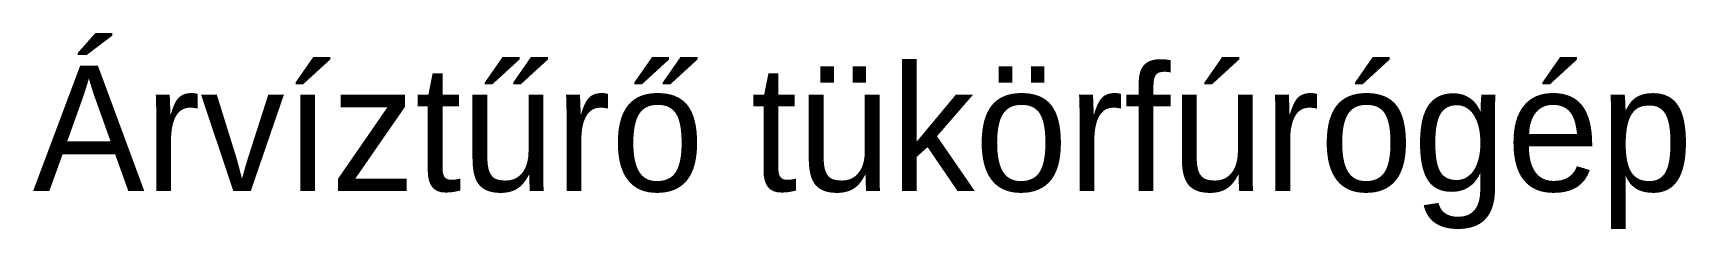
# Model space of a CAD drawing. Extents: x 0 to 32.9, y -0.8 to 3.2.
import ezdxf

# ---------------------------------------------------------------- set-up
doc = ezdxf.new("R2010")
doc.units = 0

msp = doc.modelspace()

# ---------------------------------------------------------------- texts
msp.add_text('Árvíztűrő tükörfúrógép', height=2.5).set_placement((0, 0))

doc.saveas('drawing.dxf')
